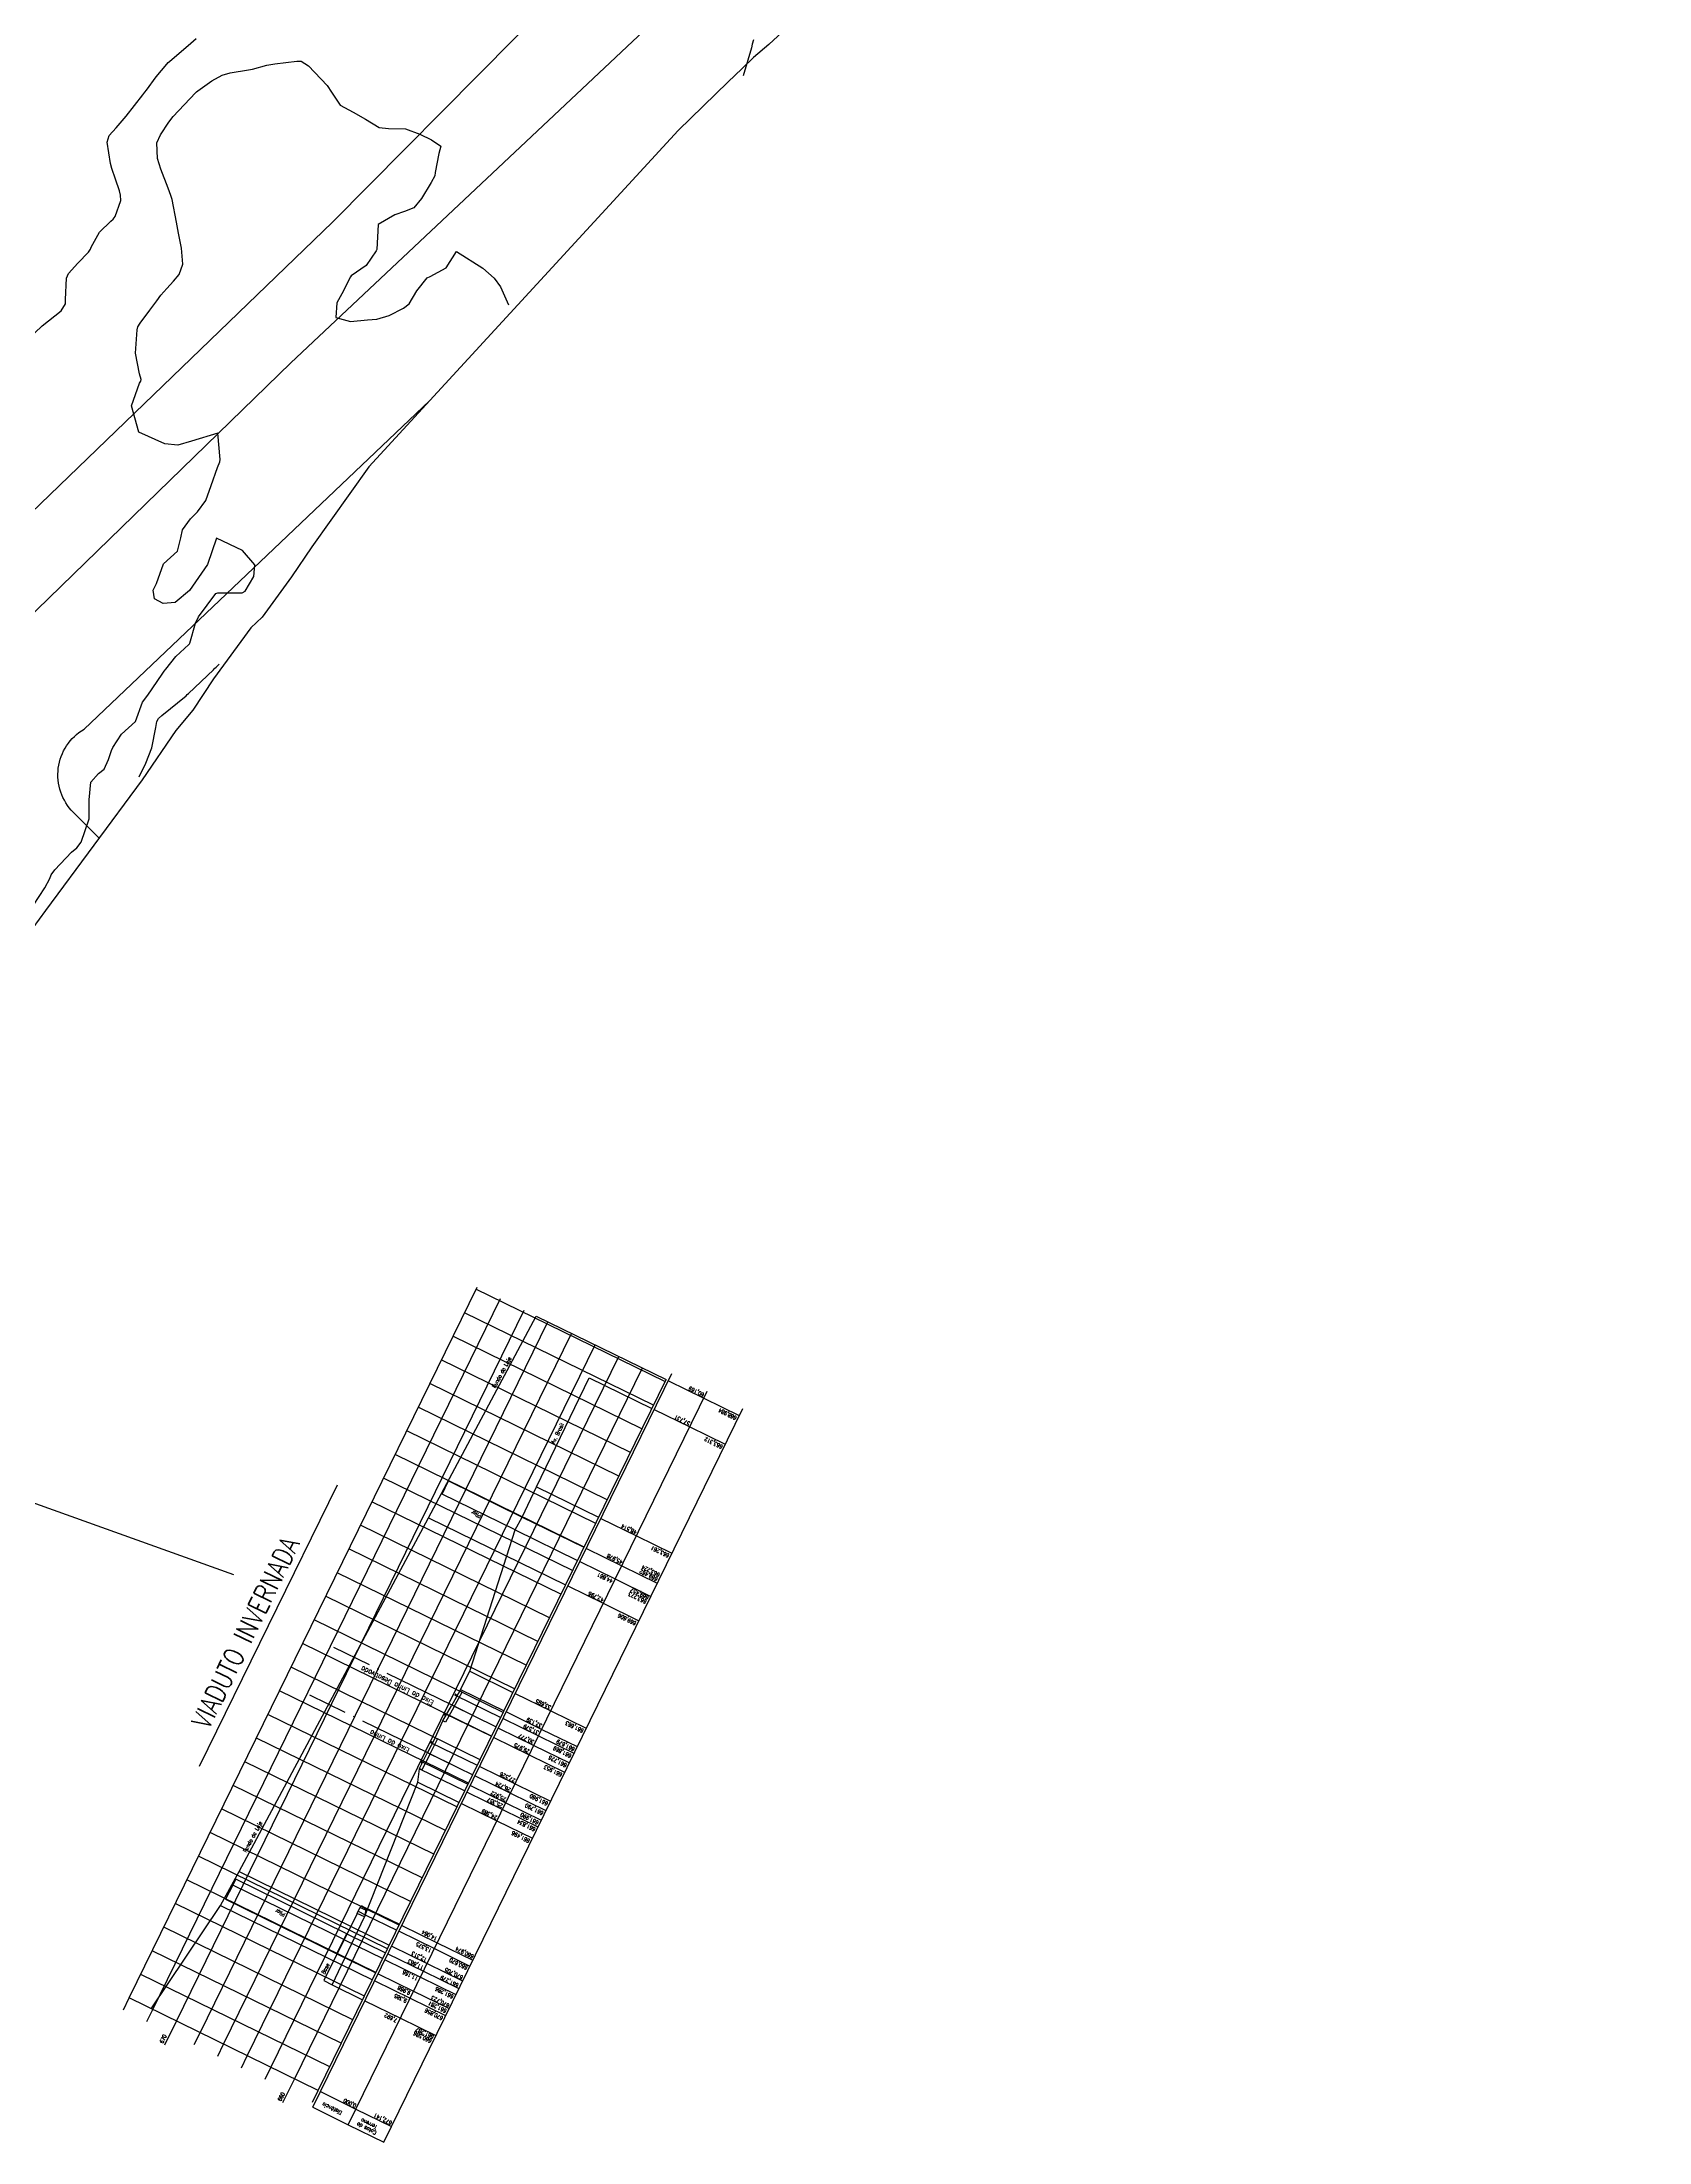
# Model space of a CAD drawing. Header units: metres. Extents: x 292545 to 299085, y 7450245 to 7463078.
# Drawn here: x 296031.2 to 296153.4, y 7458941.3 to 7459100.9 of the extents above; entities that cross this region are included whole.
import ezdxf

# ---------------------------------------------------------------- set-up
doc = ezdxf.new("R2010")
doc.units = ezdxf.units.M
doc.linetypes.add('CONTINUO', pattern=[0])
doc.linetypes.add('TRACO-PONTO', pattern=[9.4, 8, -0.7, 0, -0.7])
for name, color, linetype in [('Area', 45, 'Continuous'), ('Curvas de Nivel 1m', 11, 'Continuous'), ('Curvas de Nivel 5m', 15, 'Continuous'), ('Edificações', 30, 'Continuous'), ('PERFIL_VIADUTO', 45, 'CONTINUO'), ('TEXTO', 45, 'Continuous'), ('TG', 45, 'Continuous'), ('Vias Primárias', 230, 'Continuous')]:
    doc.layers.add(name, color=color, linetype=linetype)
doc.styles.add('ROMANS', font='romans', dxfattribs={"height": 0.2})

msp = doc.modelspace()

# ---------------------------------------------------------------- linework, layer by layer
at = {"layer": 'Area'}
msp.add_polyline3d([(296093.27, 7459107.08, 677.54), (296086.45, 7459100.76, 678.17), (296085.28, 7459099.76, 678.09), (296084.38, 7459098.9, 678.42), (296083.36, 7459097.91, 678.29), (296079.55, 7459094.21, 678.61), (296056.03, 7459068.66, 679.54), (296051.7, 7459062.57, 679.32), (296050.16, 7459060.28, 684.74), (296047.93, 7459057.23, 678.99), (296047.05, 7459056.42, 679.15), (296044.23, 7459052.53, 679.04), (296042.64, 7459050.16, 678.97), (296041.36, 7459048.6, 684.68), (296038.81, 7459044.87, 678.91), (296031.44, 7459034.93, 678.83), (296029.03, 7459031.63, 680.14)], dxfattribs=at)
at = {"layer": 'Curvas de Nivel 1m', "flags": 128}
for points, elevation in [([(296030.64, 7459078.83), (296031.19, 7459079.38), (296032.65, 7459080.51), (296032.97, 7459081.04), (296032.98, 7459081.36), (296033.05, 7459083), (296033.2, 7459083.35), (296033.91, 7459084.13), (296034.71, 7459084.96), (296034.86, 7459085.19), (296034.93, 7459085.34), (296035.56, 7459086.5), (296036.41, 7459087.32), (296036.59, 7459087.47), (296036.74, 7459087.69), (296037.17, 7459088.9), (296037.15, 7459089.31), (296037.07, 7459089.62), (296036.77, 7459090.51), (296036.5, 7459091.32), (296036.39, 7459091.72), (296036.13, 7459093.33), (296036.3, 7459093.84), (296036.82, 7459094.43), (296037.58, 7459095.31), (296038.85, 7459096.92), (296039.01, 7459097.13), (296039.13, 7459097.29), (296039.86, 7459098.29), (296040.68, 7459099.27), (296040.78, 7459099.38), (296040.88, 7459099.47), (296042.51, 7459100.86), (296042.9, 7459101.2)], 678), ([(296085.28, 7459101.12), (296085.18, 7459100.78), (296085.12, 7459100.5), (296084.5, 7459098.38)], 678), ([(296030.11, 7459034.67), (296031.41, 7459036.65), (296031.77, 7459037.37), (296031.89, 7459037.63), (296032.15, 7459038.01), (296033.43, 7459039.36), (296033.84, 7459039.68), (296034.17, 7459040.13), (296034.76, 7459041.89), (296034.76, 7459043.33), (296034.9, 7459044.67), (296035.47, 7459045.33), (296035.9, 7459045.67), (296036.25, 7459046.4), (296036.48, 7459047.1), (296036.56, 7459047.32), (296037.24, 7459048.34), (296038.28, 7459049.3), (296038.83, 7459050.77), (296039.24, 7459051.29), (296040.33, 7459052.9), (296040.48, 7459053.12), (296040.61, 7459053.27), (296041.37, 7459054.23), (296042.35, 7459055.14), (296042.4, 7459055.2), (296042.43, 7459055.25), (296042.85, 7459056.77), (296043.07, 7459057.24), (296044.4, 7459059.01), (296044.55, 7459059.06), (296046.4, 7459059.06), (296046.62, 7459059.2), (296047.28, 7459060.32), (296047.37, 7459061.19), (296046.44, 7459062.29), (296044.45, 7459063.22), (296043.76, 7459061.23), (296042.4, 7459059.25), (296041.31, 7459058.35), (296040.39, 7459058.26), (296039.73, 7459058.62), (296039.63, 7459059.28), (296039.9, 7459059.79), (296040.43, 7459061.27), (296041.48, 7459062.23), (296041.74, 7459063.26), (296041.86, 7459063.85), (296042.47, 7459064.7), (296043.01, 7459065.24), (296043.63, 7459066.09), (296044.04, 7459067.23), (296044.52, 7459068.61), (296044.71, 7459069.03), (296044.73, 7459069.22), (296044.54, 7459071.22), (296042.54, 7459070.61), (296041.5, 7459070.3), (296040.53, 7459070.4), (296038.54, 7459071.29), (296037.98, 7459073.3), (296038.59, 7459075.01), (296038.71, 7459075.17), (296038.73, 7459075.29), (296038.6, 7459075.71), (296038.3, 7459077.29), (296038.41, 7459079.06), (296038.48, 7459079.29), (296038.65, 7459079.57), (296039.39, 7459080.55), (296039.91, 7459081.28), (296040.23, 7459081.71), (296040.68, 7459082.21), (296041.19, 7459082.76), (296041.62, 7459083.26), (296041.9, 7459084.06), (296041.8, 7459085.26), (296041.57, 7459086.41), (296041.41, 7459087.26), (296041.07, 7459088.96), (296040.98, 7459089.27), (296040.77, 7459089.84), (296040.23, 7459091.28), (296039.97, 7459092.1), (296039.91, 7459093.28), (296040.19, 7459093.9), (296040.83, 7459094.84), (296041.15, 7459095.27), (296042.85, 7459097.09), (296042.93, 7459097.16), (296043.03, 7459097.24), (296044.1, 7459098), (296044.87, 7459098.42), (296045.48, 7459098.61), (296046.88, 7459098.84), (296047.18, 7459098.89), (296048.29, 7459099.18), (296048.88, 7459099.29), (296050.55, 7459099.49), (296050.89, 7459099.48), (296051.44, 7459099.14), (296052.86, 7459097.63), (296053.2, 7459097.12), (296053.86, 7459096.13), (296054.84, 7459095.6), (296055.77, 7459095.09), (296056.82, 7459094.45), (296057.52, 7459094.38), (296058.82, 7459094.35), (296059.91, 7459093.95), (296060.81, 7459093.51), (296061.5, 7459093.02), (296061.36, 7459092.46), (296061.08, 7459091.03), (296061.04, 7459090.77), (296060.78, 7459090.27), (296060.03, 7459089.04), (296059.45, 7459088.35), (296058.75, 7459088.05), (296058.01, 7459087.8), (296056.73, 7459087.08), (296056.63, 7459085.16), (296056.6, 7459085.08), (296055.83, 7459083.96), (296054.69, 7459083.16), (296054.64, 7459083.1), (296053.98, 7459081.8), (296053.61, 7459081.12), (296053.53, 7459080), (296054.65, 7459079.7), (296055.92, 7459079.82), (296056.65, 7459079.88), (296057.58, 7459080.15), (296058.66, 7459080.72), (296059.1, 7459081.05), (296059.69, 7459082.03), (296060.47, 7459083.03), (296060.69, 7459083.13), (296061.92, 7459083.79), (296062.71, 7459085.01), (296064.69, 7459083.74), (296065.57, 7459082.98), (296066.04, 7459082.34), (296066.66, 7459080.96), (296066.66, 7459080.96)], 679)]:
    msp.add_lwpolyline(points, dxfattribs=dict(at, elevation=elevation))
at = {"layer": 'Curvas de Nivel 5m', "elevation": 680, "flags": 128}
msp.add_lwpolyline([(296038.58, 7459045.09), (296039.08, 7459046.12), (296039.53, 7459047.28), (296039.84, 7459048.84), (296039.91, 7459049.28), (296040.03, 7459049.53), (296040.29, 7459049.76), (296042.14, 7459051.25), (296042.23, 7459051.34), (296042.31, 7459051.42), (296044.21, 7459053.23), (296044.27, 7459053.29), (296044.33, 7459053.34), (296044.43, 7459053.42), (296044.53, 7459053.52), (296044.66, 7459053.66)], dxfattribs=at)
at = {"layer": 'Edificações'}
msp.add_lwpolyline([(296023.17, 7459058.23), (296053.26, 7459087.26), (296080.99, 7459115.26)], dxfattribs=at)
at = {"layer": 'PERFIL_VIADUTO', "linetype": 'CONTINUO'}
msp.add_line((296061.07, 7458972.03), (296061.67, 7458973.33), dxfattribs=at)
at = {"layer": 'PERFIL_VIADUTO', "linetype": 'CONTINUO', "flags": 128}
for points in [[(296039.48, 7458951.44), (296044.76, 7458959.3), (296046.18, 7458961.87), (296060.57, 7458988.76), (296068.76, 7459004.1)], [(296051.78, 7458943.95), (296079.07, 7458999.72)], [(296062.95, 7458975.61), (296063, 7458975.71), (296063.7, 7458977.1), (296067.16, 7458987.84), (296067.7, 7458988.82), (296068.78, 7458991.11), (296072.78, 7458999.41)], [(296078.81, 7458999.18), (296081.5, 7458997.86)], [(296054.47, 7458942.63), (296081.76, 7458998.4)], [(296057.17, 7458941.31), (296084.46, 7458997.08)], [(296077.73, 7458996.99), (296080.43, 7458995.67)], [(296081.5, 7458997.86), (296084.2, 7458996.54)], [(296080.43, 7458995.67), (296083.12, 7458994.35)], [(296043.17, 7458969.87), (296053.64, 7458991.26)], [(296067.16, 7458987.84), (296061.61, 7458990.55), (296062.09, 7458991.56), (296067.7, 7458988.82)], [(296073.68, 7458988.71), (296076.38, 7458987.39)], [(296076.38, 7458987.39), (296079.07, 7458986.07)], [(296072.57, 7458986.43), (296075.26, 7458985.12)], [(296072.08, 7458985.43), (296074.77, 7458984.11)], [(296074.77, 7458984.11), (296077.47, 7458982.79)], [(296075.26, 7458985.12), (296077.96, 7458983.8)], [(296071.17, 7458983.58), (296073.86, 7458982.26)], [(296073.86, 7458982.26), (296076.56, 7458980.94)], [(296067.17, 7458975.4), (296069.86, 7458974.08)], [(296066.24, 7458973.5), (296068.93, 7458972.18)], [(296066.49, 7458974), (296069.18, 7458972.68)], [(296069.86, 7458974.08), (296072.56, 7458972.76)], [(296065.53, 7458972.06), (296068.23, 7458970.74)], [(296065.89, 7458972.78), (296068.58, 7458971.46)], [(296068.58, 7458971.46), (296071.28, 7458970.14)], [(296068.93, 7458972.18), (296071.63, 7458970.86)], [(296069.18, 7458972.68), (296071.87, 7458971.37)], [(296064.46, 7458969.86), (296067.15, 7458968.54)], [(296068.23, 7458970.74), (296070.92, 7458969.42)], [(296055.71, 7458958.42), (296059.76, 7458968.67), (296059.88, 7458969.69), (296059.88, 7458969.7)], [(296063.75, 7458968.42), (296066.45, 7458967.1)], [(296064.11, 7458969.14), (296066.8, 7458967.82)], [(296067.15, 7458968.54), (296069.85, 7458967.22)], [(296063.08, 7458967.04), (296065.77, 7458965.72)], [(296063.5, 7458967.91), (296066.2, 7458966.59)], [(296066.2, 7458966.59), (296068.89, 7458965.27)], [(296066.45, 7458967.1), (296069.14, 7458965.78)], [(296066.8, 7458967.82), (296069.49, 7458966.5)], [(296065.77, 7458965.72), (296068.47, 7458964.4)], [(296054.14, 7458956.7), (296054.36, 7458957.14), (296045.91, 7458961.28), (296045.68, 7458960.84)], [(296055.15, 7458958.69), (296055.23, 7458958.85), (296055.75, 7458958.59), (296055.71, 7458958.42)], [(296055.23, 7458958.85), (296055.37, 7458959.15), (296055.77, 7458958.96), (296055.75, 7458958.59)], [(296055.37, 7458959.15), (296055.44, 7458959.28), (296055.69, 7458959.16), (296055.77, 7458958.96)], [(296058.33, 7458957.33), (296061.02, 7458956.01)], [(296058.54, 7458957.77), (296061.24, 7458956.45)], [(296057.49, 7458955.61), (296060.18, 7458954.29)], [(296057.77, 7458956.2), (296060.47, 7458954.88)], [(296061.02, 7458956.01), (296063.71, 7458954.69)], [(296061.24, 7458956.45), (296063.93, 7458955.13)], [(296056.74, 7458954.09), (296059.43, 7458952.77)], [(296057.27, 7458955.17), (296059.96, 7458953.85)], [(296059.96, 7458953.85), (296062.66, 7458952.53)], [(296060.18, 7458954.29), (296062.87, 7458952.97)], [(296060.47, 7458954.88), (296063.16, 7458953.56)], [(296056.48, 7458953.57), (296059.18, 7458952.25)], [(296059.18, 7458952.25), (296061.87, 7458950.93)], [(296059.43, 7458952.77), (296062.13, 7458951.45)], [(296055.74, 7458952.04), (296058.43, 7458950.73)], [(296058.43, 7458950.73), (296061.13, 7458949.41)], [(296052.36, 7458945.14), (296055.05, 7458943.82)], [(296051.78, 7458943.95), (296054.47, 7458942.63)], [(296054.47, 7458942.63), (296057.17, 7458941.31)], [(296055.05, 7458943.82), (296057.75, 7458942.5)]]:
    msp.add_lwpolyline(points, dxfattribs=at)
for points in [[(296053.61, 7458955.62), (296054.14, 7458956.7), (296045.68, 7458960.84), (296045.13, 7458959.77)], [(296053.24, 7458953.27), (296055.71, 7458958.42), (296055.15, 7458958.69), (296052.61, 7458953.58)]]:
    msp.add_lwpolyline(points, close=True, dxfattribs=at)
at = {"layer": 'TEXTO', "linetype": 'CONTINUO', "flags": 128}
msp.add_lwpolyline([(295835.75, 7459059.72), (296045.75, 7458984.45)], dxfattribs=at)
at = {"layer": 'TG', "linetype": 'CONTINUO', "flags": 128}
for points in [[(296037.81, 7458952.26), (296064.26, 7459006.3)], [(296039.6, 7458951.38), (296066.05, 7459005.42)], [(296078.55, 7458999.12), (296064.18, 7459006.15)], [(296041.4, 7458950.5), (296067.85, 7459004.54)], [(296043.2, 7458949.62), (296069.64, 7459003.66)], [(296077.67, 7458997.32), (296063.3, 7459004.35)], [(296068.76, 7459004.1), (296078.63, 7458999.27)], [(296044.99, 7458948.74), (296071.44, 7459002.78)], [(296046.79, 7458947.86), (296073.24, 7459001.91)], [(296076.79, 7458995.52), (296062.42, 7459002.56)], [(296048.59, 7458946.98), (296075.03, 7459001.03)], [(296050.38, 7458946.1), (296076.83, 7459000.15)], [(296075.92, 7458993.73), (296061.54, 7459000.76)], [(296052.18, 7458945.22), (296078.63, 7458999.27)], [(296075.04, 7458991.93), (296060.66, 7458998.96)], [(296072.78, 7458999.41), (296077.56, 7458997.08)], [(296074.16, 7458990.13), (296059.79, 7458997.17)], [(296073.28, 7458988.34), (296058.91, 7458995.37)], [(296072.4, 7458986.54), (296058.03, 7458993.57)], [(296071.52, 7458984.75), (296057.15, 7458991.78)], [(296068.78, 7458991.11), (296073.5, 7458988.8)], [(296070.64, 7458982.95), (296056.27, 7458989.98)], [(296069.76, 7458981.15), (296055.39, 7458988.19)], [(296060.57, 7458988.76), (296070.99, 7458983.66)], [(296067.16, 7458987.84), (296071.9, 7458985.52)], [(296067.7, 7458988.82), (296072.39, 7458986.52)], [(296068.88, 7458979.36), (296054.51, 7458986.39)], [(296068, 7458977.56), (296053.63, 7458984.59)], [(296067.12, 7458975.76), (296052.75, 7458982.8)], [(296066.24, 7458973.97), (296051.87, 7458981)], [(296065.37, 7458972.17), (296050.99, 7458979.2)], [(296064.49, 7458970.37), (296050.12, 7458977.41)], [(296063.7, 7458977.1), (296066.99, 7458975.49)], [(296063.61, 7458968.58), (296049.24, 7458975.61)], [(296062.95, 7458975.61), (296062.31, 7458974.47)], [(296062.49, 7458974.37), (296063.13, 7458975.51)], [(296062.59, 7458975.3), (296062.59, 7458975.3), (296062.59, 7458975.3), (296062.58, 7458975.3), (296062.58, 7458975.29), (296062.58, 7458975.29), (296062.58, 7458975.29), (296062.58, 7458975.29), (296062.59, 7458975.29), (296062.59, 7458975.29), (296062.59, 7458975.29), (296062.59, 7458975.28), (296062.59, 7458975.28), (296062.59, 7458975.28), (296062.59, 7458975.28), (296062.59, 7458975.28)], [(296062.62, 7458975.36), (296062.59, 7458975.3)], [(296062.59, 7458975.29), (296066.06, 7458973.59)], [(296062.59, 7458975.28), (296062.61, 7458975.27)], [(296062.61, 7458975.27), (296062.61, 7458975.27), (296062.62, 7458975.27), (296062.62, 7458975.27), (296062.62, 7458975.27), (296062.62, 7458975.27), (296062.62, 7458975.27), (296062.62, 7458975.27), (296062.62, 7458975.27), (296062.62, 7458975.27), (296062.62, 7458975.27), (296062.62, 7458975.27), (296062.62, 7458975.27), (296062.62, 7458975.27), (296062.62, 7458975.27), (296062.62, 7458975.27)], [(296062.64, 7458975.36), (296062.64, 7458975.36), (296062.63, 7458975.36), (296062.63, 7458975.36), (296062.63, 7458975.36), (296062.63, 7458975.36), (296062.63, 7458975.36), (296062.63, 7458975.36), (296062.63, 7458975.36), (296062.62, 7458975.36), (296062.62, 7458975.36), (296062.62, 7458975.36), (296062.62, 7458975.36), (296062.62, 7458975.36), (296062.62, 7458975.36), (296062.62, 7458975.36)], [(296062.63, 7458975.29), (296062.62, 7458975.27)], [(296062.64, 7458975.29), (296062.64, 7458975.29), (296062.64, 7458975.29), (296062.64, 7458975.29), (296062.64, 7458975.29), (296062.64, 7458975.29), (296062.64, 7458975.29), (296062.64, 7458975.29), (296062.64, 7458975.29), (296062.64, 7458975.29), (296062.63, 7458975.29), (296062.63, 7458975.29), (296062.63, 7458975.29), (296062.63, 7458975.29), (296062.63, 7458975.29), (296062.63, 7458975.29)], [(296062.64, 7458975.36), (296062.66, 7458975.35)], [(296062.64, 7458975.29), (296062.7, 7458975.26)], [(296062.66, 7458975.34), (296062.65, 7458975.32)], [(296062.65, 7458975.32), (296062.65, 7458975.32), (296062.65, 7458975.32), (296062.65, 7458975.32), (296062.65, 7458975.32), (296062.65, 7458975.32), (296062.65, 7458975.32), (296062.65, 7458975.32), (296062.65, 7458975.32), (296062.65, 7458975.32), (296062.65, 7458975.32), (296062.65, 7458975.32), (296062.65, 7458975.32), (296062.65, 7458975.32), (296062.65, 7458975.32), (296062.65, 7458975.31)], [(296062.65, 7458975.31), (296062.71, 7458975.28)], [(296062.66, 7458975.34), (296062.66, 7458975.34), (296062.66, 7458975.34), (296062.66, 7458975.34), (296062.66, 7458975.34), (296062.66, 7458975.34), (296062.66, 7458975.34), (296062.66, 7458975.34), (296062.66, 7458975.35), (296062.66, 7458975.35), (296062.66, 7458975.35), (296062.66, 7458975.35), (296062.66, 7458975.35), (296062.66, 7458975.35), (296062.66, 7458975.35), (296062.66, 7458975.35)], [(296062.71, 7458975.23), (296062.68, 7458975.19)], [(296062.68, 7458975.19), (296062.68, 7458975.19), (296062.68, 7458975.19), (296062.68, 7458975.19), (296062.68, 7458975.19), (296062.68, 7458975.19), (296062.68, 7458975.19), (296062.68, 7458975.19), (296062.68, 7458975.19), (296062.68, 7458975.19), (296062.68, 7458975.18), (296062.68, 7458975.18), (296062.68, 7458975.18), (296062.68, 7458975.18), (296062.69, 7458975.18), (296062.69, 7458975.18)], [(296062.69, 7458975.18), (296062.7, 7458975.18)], [(296062.78, 7458975.33), (296062.7, 7458975.18)], [(296062.71, 7458975.23), (296062.71, 7458975.23), (296062.71, 7458975.23), (296062.71, 7458975.24), (296062.71, 7458975.24), (296062.71, 7458975.24), (296062.71, 7458975.24), (296062.71, 7458975.24), (296062.71, 7458975.25), (296062.71, 7458975.25), (296062.71, 7458975.25), (296062.7, 7458975.25), (296062.7, 7458975.25), (296062.7, 7458975.25), (296062.7, 7458975.26), (296062.7, 7458975.26)], [(296062.71, 7458975.28), (296062.71, 7458975.28), (296062.71, 7458975.28), (296062.72, 7458975.28), (296062.72, 7458975.28), (296062.72, 7458975.28), (296062.72, 7458975.28), (296062.73, 7458975.28), (296062.73, 7458975.28), (296062.73, 7458975.28), (296062.73, 7458975.28), (296062.73, 7458975.28), (296062.73, 7458975.28), (296062.74, 7458975.29), (296062.74, 7458975.29), (296062.74, 7458975.29)], [(296062.76, 7458975.33), (296062.74, 7458975.29)], [(296062.77, 7458975.33), (296062.77, 7458975.33), (296062.77, 7458975.33), (296062.77, 7458975.33), (296062.77, 7458975.33), (296062.77, 7458975.33), (296062.77, 7458975.33), (296062.77, 7458975.33), (296062.77, 7458975.33), (296062.76, 7458975.33), (296062.76, 7458975.33), (296062.76, 7458975.33), (296062.76, 7458975.33), (296062.76, 7458975.33), (296062.76, 7458975.33), (296062.76, 7458975.33)], [(296062.77, 7458975.33), (296062.78, 7458975.33)], [(296063.13, 7458975.51), (296062.95, 7458975.61)], [(296063, 7458975.71), (296066.31, 7458974.09)], [(296062.73, 7458966.78), (296048.36, 7458973.81)], [(296061.67, 7458973.33), (296062.31, 7458974.47)], [(296061.85, 7458973.23), (296061.67, 7458973.33)], [(296061.76, 7458973.82), (296061.8, 7458973.88)], [(296061.76, 7458973.82), (296061.76, 7458973.82), (296061.76, 7458973.82), (296061.76, 7458973.82), (296061.76, 7458973.82), (296061.76, 7458973.82), (296061.76, 7458973.81), (296061.76, 7458973.81), (296061.76, 7458973.81), (296061.76, 7458973.81), (296061.76, 7458973.81), (296061.76, 7458973.81), (296061.77, 7458973.81), (296061.77, 7458973.81), (296061.77, 7458973.8), (296061.77, 7458973.8)], [(296061.77, 7458973.8), (296061.79, 7458973.79)], [(296061.79, 7458973.79), (296061.79, 7458973.79), (296061.79, 7458973.79), (296061.79, 7458973.79), (296061.79, 7458973.79), (296061.8, 7458973.79), (296061.8, 7458973.79), (296061.8, 7458973.79), (296061.8, 7458973.79), (296061.8, 7458973.79), (296061.8, 7458973.79), (296061.8, 7458973.79), (296061.8, 7458973.79), (296061.8, 7458973.79), (296061.8, 7458973.79), (296061.8, 7458973.79)], [(296061.8, 7458973.89), (296065.35, 7458972.15)], [(296061.82, 7458973.88), (296061.81, 7458973.88), (296061.81, 7458973.89), (296061.81, 7458973.89), (296061.81, 7458973.89), (296061.81, 7458973.89), (296061.81, 7458973.89), (296061.81, 7458973.89), (296061.8, 7458973.89), (296061.8, 7458973.88), (296061.8, 7458973.88), (296061.8, 7458973.88), (296061.8, 7458973.88), (296061.8, 7458973.88), (296061.8, 7458973.88), (296061.8, 7458973.88)], [(296061.8, 7458973.79), (296061.81, 7458973.81)], [(296061.82, 7458973.81), (296061.82, 7458973.81), (296061.82, 7458973.81), (296061.82, 7458973.81), (296061.82, 7458973.81), (296061.82, 7458973.81), (296061.81, 7458973.81), (296061.81, 7458973.81), (296061.81, 7458973.81), (296061.81, 7458973.81), (296061.81, 7458973.81), (296061.81, 7458973.81), (296061.81, 7458973.81), (296061.81, 7458973.81), (296061.81, 7458973.81), (296061.81, 7458973.81)], [(296061.82, 7458973.88), (296061.84, 7458973.87)], [(296061.82, 7458973.81), (296061.88, 7458973.78)], [(296061.83, 7458973.85), (296061.84, 7458973.86)], [(296061.83, 7458973.85), (296061.83, 7458973.84), (296061.83, 7458973.84), (296061.83, 7458973.84), (296061.83, 7458973.84), (296061.83, 7458973.84), (296061.83, 7458973.84), (296061.83, 7458973.84), (296061.83, 7458973.84), (296061.83, 7458973.84), (296061.83, 7458973.84), (296061.83, 7458973.84), (296061.83, 7458973.84), (296061.83, 7458973.84), (296061.83, 7458973.84), (296061.83, 7458973.84)], [(296061.83, 7458973.84), (296061.89, 7458973.81)], [(296061.84, 7458973.86), (296061.84, 7458973.86), (296061.84, 7458973.86), (296061.84, 7458973.87), (296061.84, 7458973.87), (296061.84, 7458973.87), (296061.84, 7458973.87), (296061.84, 7458973.87), (296061.84, 7458973.87), (296061.84, 7458973.87), (296061.84, 7458973.87), (296061.84, 7458973.87), (296061.84, 7458973.87), (296061.84, 7458973.87), (296061.84, 7458973.87), (296061.84, 7458973.87)], [(296062.49, 7458974.37), (296061.85, 7458973.23)], [(296061.86, 7458973.71), (296061.88, 7458973.75)], [(296061.86, 7458973.71), (296061.86, 7458973.71), (296061.86, 7458973.71), (296061.86, 7458973.71), (296061.86, 7458973.71), (296061.86, 7458973.71), (296061.86, 7458973.71), (296061.86, 7458973.71), (296061.86, 7458973.71), (296061.86, 7458973.71), (296061.86, 7458973.71), (296061.86, 7458973.71), (296061.86, 7458973.71), (296061.86, 7458973.71), (296061.86, 7458973.71), (296061.86, 7458973.71)], [(296061.86, 7458973.71), (296061.88, 7458973.7)], [(296061.88, 7458973.7), (296061.96, 7458973.85)], [(296061.88, 7458973.75), (296061.88, 7458973.75), (296061.89, 7458973.76), (296061.89, 7458973.76), (296061.89, 7458973.76), (296061.89, 7458973.76), (296061.89, 7458973.76), (296061.89, 7458973.77), (296061.89, 7458973.77), (296061.88, 7458973.77), (296061.88, 7458973.77), (296061.88, 7458973.77), (296061.88, 7458973.78), (296061.88, 7458973.78), (296061.88, 7458973.78), (296061.88, 7458973.78)], [(296061.89, 7458973.81), (296061.89, 7458973.8), (296061.89, 7458973.8), (296061.9, 7458973.8), (296061.9, 7458973.8), (296061.9, 7458973.8), (296061.9, 7458973.8), (296061.9, 7458973.8), (296061.91, 7458973.8), (296061.91, 7458973.8), (296061.91, 7458973.81), (296061.91, 7458973.81), (296061.91, 7458973.81), (296061.91, 7458973.81), (296061.92, 7458973.81), (296061.92, 7458973.81)], [(296061.92, 7458973.81), (296061.94, 7458973.85)], [(296061.95, 7458973.86), (296061.95, 7458973.86), (296061.95, 7458973.86), (296061.95, 7458973.86), (296061.95, 7458973.86), (296061.95, 7458973.86), (296061.94, 7458973.86), (296061.94, 7458973.86), (296061.94, 7458973.86), (296061.94, 7458973.86), (296061.94, 7458973.86), (296061.94, 7458973.85), (296061.94, 7458973.85), (296061.94, 7458973.85), (296061.94, 7458973.85), (296061.94, 7458973.85)], [(296061.95, 7458973.86), (296061.96, 7458973.85)], [(296062.36, 7458974.51), (296065.71, 7458972.87)], [(296061.85, 7458964.98), (296047.48, 7458972.02)], [(296061.07, 7458972.03), (296060.48, 7458970.86)], [(296060.66, 7458970.77), (296061.26, 7458971.93)], [(296060.75, 7458971.76), (296060.72, 7458971.7)], [(296060.72, 7458971.7), (296060.72, 7458971.7), (296060.72, 7458971.7), (296060.72, 7458971.7), (296060.72, 7458971.69), (296060.72, 7458971.69), (296060.72, 7458971.69), (296060.72, 7458971.69), (296060.72, 7458971.69), (296060.72, 7458971.69), (296060.72, 7458971.69), (296060.72, 7458971.68), (296060.72, 7458971.68), (296060.73, 7458971.68), (296060.73, 7458971.68), (296060.73, 7458971.68)], [(296060.72, 7458971.69), (296064.28, 7458969.95)], [(296060.73, 7458971.68), (296060.75, 7458971.67)], [(296060.77, 7458971.76), (296060.77, 7458971.76), (296060.77, 7458971.76), (296060.77, 7458971.76), (296060.77, 7458971.76), (296060.76, 7458971.76), (296060.76, 7458971.76), (296060.76, 7458971.76), (296060.76, 7458971.76), (296060.76, 7458971.76), (296060.76, 7458971.76), (296060.76, 7458971.76), (296060.75, 7458971.76), (296060.75, 7458971.76), (296060.75, 7458971.76), (296060.75, 7458971.76)], [(296060.75, 7458971.67), (296060.75, 7458971.67), (296060.75, 7458971.67), (296060.75, 7458971.67), (296060.75, 7458971.67), (296060.75, 7458971.67), (296060.76, 7458971.67), (296060.76, 7458971.67), (296060.76, 7458971.67), (296060.76, 7458971.67), (296060.76, 7458971.67), (296060.76, 7458971.67), (296060.76, 7458971.67), (296060.76, 7458971.67), (296060.76, 7458971.67), (296060.76, 7458971.67)], [(296060.77, 7458971.69), (296060.76, 7458971.67)], [(296060.77, 7458971.76), (296060.79, 7458971.75)], [(296060.78, 7458971.69), (296060.78, 7458971.69), (296060.78, 7458971.69), (296060.77, 7458971.69), (296060.77, 7458971.69), (296060.77, 7458971.69), (296060.77, 7458971.69), (296060.77, 7458971.69), (296060.77, 7458971.69), (296060.77, 7458971.69), (296060.77, 7458971.69), (296060.77, 7458971.69), (296060.77, 7458971.69), (296060.77, 7458971.69), (296060.77, 7458971.69), (296060.77, 7458971.69)], [(296060.78, 7458971.69), (296060.83, 7458971.66)], [(296060.8, 7458971.74), (296060.8, 7458971.74), (296060.8, 7458971.74), (296060.8, 7458971.74), (296060.8, 7458971.74), (296060.8, 7458971.75), (296060.8, 7458971.75), (296060.8, 7458971.75), (296060.8, 7458971.75), (296060.8, 7458971.75), (296060.8, 7458971.75), (296060.8, 7458971.75), (296060.8, 7458971.75), (296060.8, 7458971.75), (296060.79, 7458971.75), (296060.79, 7458971.75)], [(296060.8, 7458971.74), (296060.79, 7458971.72)], [(296060.79, 7458971.72), (296060.79, 7458971.72), (296060.79, 7458971.72), (296060.79, 7458971.72), (296060.79, 7458971.72), (296060.79, 7458971.72), (296060.79, 7458971.72), (296060.79, 7458971.72), (296060.79, 7458971.72), (296060.79, 7458971.72), (296060.79, 7458971.72), (296060.79, 7458971.72), (296060.79, 7458971.72), (296060.79, 7458971.72), (296060.79, 7458971.72), (296060.79, 7458971.72)], [(296060.79, 7458971.72), (296060.85, 7458971.69)], [(296060.84, 7458971.63), (296060.82, 7458971.59)], [(296060.82, 7458971.59), (296060.82, 7458971.59), (296060.82, 7458971.59), (296060.82, 7458971.59), (296060.82, 7458971.59), (296060.82, 7458971.59), (296060.82, 7458971.59), (296060.82, 7458971.59), (296060.82, 7458971.59), (296060.82, 7458971.59), (296060.82, 7458971.59), (296060.82, 7458971.59), (296060.82, 7458971.59), (296060.83, 7458971.59), (296060.83, 7458971.59), (296060.83, 7458971.59)], [(296060.83, 7458971.59), (296060.84, 7458971.58)], [(296060.92, 7458971.73), (296060.84, 7458971.58)], [(296060.84, 7458971.63), (296060.85, 7458971.64), (296060.85, 7458971.64), (296060.85, 7458971.64), (296060.85, 7458971.64), (296060.85, 7458971.64), (296060.85, 7458971.65), (296060.85, 7458971.65), (296060.85, 7458971.65), (296060.84, 7458971.65), (296060.84, 7458971.65), (296060.84, 7458971.66), (296060.84, 7458971.66), (296060.84, 7458971.66), (296060.84, 7458971.66), (296060.84, 7458971.66)], [(296060.85, 7458971.69), (296060.85, 7458971.69), (296060.85, 7458971.68), (296060.85, 7458971.68), (296060.86, 7458971.68), (296060.86, 7458971.68), (296060.86, 7458971.68), (296060.86, 7458971.68), (296060.86, 7458971.69), (296060.87, 7458971.69), (296060.87, 7458971.69), (296060.87, 7458971.69), (296060.87, 7458971.69), (296060.87, 7458971.69), (296060.87, 7458971.69), (296060.88, 7458971.69)], [(296060.9, 7458971.74), (296060.88, 7458971.7)], [(296060.9, 7458971.74), (296060.9, 7458971.74), (296060.9, 7458971.74), (296060.9, 7458971.74), (296060.9, 7458971.74), (296060.9, 7458971.74), (296060.9, 7458971.74), (296060.9, 7458971.74), (296060.9, 7458971.74), (296060.9, 7458971.74), (296060.9, 7458971.74), (296060.9, 7458971.74), (296060.9, 7458971.74), (296060.9, 7458971.74), (296060.9, 7458971.74), (296060.9, 7458971.74)], [(296060.9, 7458971.74), (296060.92, 7458971.73)], [(296061.26, 7458971.93), (296061.07, 7458972.03)], [(296060.97, 7458963.19), (296046.6, 7458970.22)], [(296059.88, 7458969.7), (296060.48, 7458970.86)], [(296059.95, 7458970.2), (296059.98, 7458970.25)], [(296059.95, 7458970.2), (296059.95, 7458970.2), (296059.95, 7458970.2), (296059.95, 7458970.19), (296059.95, 7458970.19), (296059.95, 7458970.19), (296059.95, 7458970.19), (296059.95, 7458970.19), (296059.95, 7458970.19), (296059.95, 7458970.18), (296059.95, 7458970.18), (296059.95, 7458970.18), (296059.95, 7458970.18), (296059.96, 7458970.18), (296059.96, 7458970.18), (296059.96, 7458970.18)], [(296059.96, 7458970.18), (296059.98, 7458970.17)], [(296060, 7458970.26), (296060, 7458970.26), (296060, 7458970.26), (296060, 7458970.26), (296060, 7458970.26), (296059.99, 7458970.26), (296059.99, 7458970.26), (296059.99, 7458970.26), (296059.99, 7458970.26), (296059.99, 7458970.26), (296059.99, 7458970.26), (296059.99, 7458970.26), (296059.98, 7458970.26), (296059.98, 7458970.26), (296059.98, 7458970.26), (296059.98, 7458970.25)], [(296059.98, 7458970.17), (296059.98, 7458970.17), (296059.98, 7458970.17), (296059.98, 7458970.17), (296059.98, 7458970.17), (296059.98, 7458970.17), (296059.98, 7458970.17), (296059.99, 7458970.17), (296059.99, 7458970.17), (296059.99, 7458970.17), (296059.99, 7458970.17), (296059.99, 7458970.17), (296059.99, 7458970.17), (296059.99, 7458970.17), (296059.99, 7458970.17), (296059.99, 7458970.17)], [(296059.99, 7458970.26), (296063.57, 7458968.51)], [(296059.99, 7458970.17), (296060, 7458970.19)], [(296060, 7458970.26), (296060.02, 7458970.25)], [(296060.01, 7458970.19), (296060.01, 7458970.19), (296060, 7458970.19), (296060, 7458970.19), (296060, 7458970.19), (296060, 7458970.19), (296060, 7458970.19), (296060, 7458970.19), (296060, 7458970.19), (296060, 7458970.19), (296060, 7458970.19), (296060, 7458970.19), (296060, 7458970.19), (296060, 7458970.19), (296060, 7458970.19), (296060, 7458970.19)], [(296060.01, 7458970.19), (296060.06, 7458970.16)], [(296060.03, 7458970.24), (296060.03, 7458970.24), (296060.03, 7458970.24), (296060.03, 7458970.24), (296060.03, 7458970.24), (296060.03, 7458970.24), (296060.03, 7458970.24), (296060.03, 7458970.24), (296060.03, 7458970.25), (296060.03, 7458970.25), (296060.03, 7458970.25), (296060.03, 7458970.25), (296060.03, 7458970.25), (296060.02, 7458970.25), (296060.02, 7458970.25), (296060.02, 7458970.25)], [(296060.02, 7458970.22), (296060.03, 7458970.24)], [(296060.02, 7458970.22), (296060.02, 7458970.22), (296060.02, 7458970.22), (296060.02, 7458970.22), (296060.02, 7458970.22), (296060.02, 7458970.22), (296060.02, 7458970.22), (296060.02, 7458970.22), (296060.02, 7458970.22), (296060.02, 7458970.22), (296060.02, 7458970.22), (296060.02, 7458970.22), (296060.02, 7458970.22), (296060.02, 7458970.22), (296060.02, 7458970.22), (296060.02, 7458970.21)], [(296060.02, 7458970.21), (296060.08, 7458970.18)], [(296060.05, 7458970.09), (296060.07, 7458970.13)], [(296060.05, 7458970.09), (296060.05, 7458970.09), (296060.05, 7458970.09), (296060.05, 7458970.09), (296060.05, 7458970.09), (296060.05, 7458970.09), (296060.05, 7458970.09), (296060.05, 7458970.09), (296060.05, 7458970.09), (296060.05, 7458970.09), (296060.05, 7458970.09), (296060.05, 7458970.09), (296060.05, 7458970.08), (296060.05, 7458970.08), (296060.06, 7458970.08), (296060.06, 7458970.08)], [(296060.66, 7458970.77), (296060.06, 7458969.61)], [(296060.06, 7458970.08), (296060.07, 7458970.08)], [(296060.07, 7458970.08), (296060.15, 7458970.23)], [(296060.07, 7458970.13), (296060.07, 7458970.13), (296060.08, 7458970.13), (296060.08, 7458970.14), (296060.08, 7458970.14), (296060.08, 7458970.14), (296060.08, 7458970.14), (296060.08, 7458970.15), (296060.08, 7458970.15), (296060.07, 7458970.15), (296060.07, 7458970.15), (296060.07, 7458970.15), (296060.07, 7458970.15), (296060.07, 7458970.16), (296060.07, 7458970.16), (296060.07, 7458970.16)], [(296060.08, 7458970.18), (296060.08, 7458970.18), (296060.08, 7458970.18), (296060.08, 7458970.18), (296060.09, 7458970.18), (296060.09, 7458970.18), (296060.09, 7458970.18), (296060.09, 7458970.18), (296060.09, 7458970.18), (296060.1, 7458970.18), (296060.1, 7458970.18), (296060.1, 7458970.19), (296060.1, 7458970.19), (296060.1, 7458970.19), (296060.1, 7458970.19), (296060.11, 7458970.19)], [(296060.11, 7458970.19), (296060.13, 7458970.23)], [(296060.13, 7458970.24), (296060.13, 7458970.24), (296060.13, 7458970.24), (296060.13, 7458970.24), (296060.13, 7458970.24), (296060.13, 7458970.24), (296060.13, 7458970.24), (296060.13, 7458970.24), (296060.13, 7458970.24), (296060.13, 7458970.24), (296060.13, 7458970.24), (296060.13, 7458970.24), (296060.13, 7458970.23), (296060.13, 7458970.23), (296060.13, 7458970.23), (296060.13, 7458970.23)], [(296060.13, 7458970.24), (296060.15, 7458970.23)], [(296060.52, 7458970.89), (296063.93, 7458969.23)], [(296060.09, 7458961.39), (296045.72, 7458968.42)], [(296059.76, 7458968.67), (296062.9, 7458967.13)], [(296060.06, 7458969.61), (296059.88, 7458969.7)], [(296059.88, 7458969.69), (296063.32, 7458968)], [(296059.21, 7458959.6), (296044.84, 7458966.63)], [(296058.33, 7458957.8), (296043.96, 7458964.83)], [(296057.45, 7458956), (296043.08, 7458963.04)], [(296046.18, 7458961.87), (296057.59, 7458956.28)], [(296056.57, 7458954.21), (296042.2, 7458961.24)], [(296055.7, 7458952.41), (296041.32, 7458959.44)], [(296044.76, 7458959.3), (296056.3, 7458953.65)], [(296055.69, 7458959.16), (296058.36, 7458957.86)], [(296055.75, 7458958.59), (296058.15, 7458957.42)], [(296054.82, 7458950.61), (296040.44, 7458957.65)], [(296054.36, 7458957.14), (296057.31, 7458955.7)], [(296053.94, 7458948.82), (296039.57, 7458955.85)], [(296053.61, 7458955.62), (296056.56, 7458954.18)], [(296054.14, 7458956.7), (296057.09, 7458955.25)], [(296053.06, 7458947.02), (296038.69, 7458954.05)], [(296037.37, 7458951.36), (296037.81, 7458952.26)], [(296052.18, 7458945.22), (296037.81, 7458952.26)], [(296053.24, 7458953.27), (296055.56, 7458952.13)], [(296039.16, 7458950.48), (296039.6, 7458951.38)], [(296040.52, 7458948.7), (296041.4, 7458950.5)], [(296042.76, 7458948.72), (296043.2, 7458949.62)], [(296044.55, 7458947.84), (296044.99, 7458948.74)], [(296046.35, 7458946.96), (296046.79, 7458947.86)], [(296048.15, 7458946.08), (296048.59, 7458946.98)], [(296049.5, 7458944.31), (296050.38, 7458946.1)], [(296051.74, 7458944.33), (296052.18, 7458945.22)]]:
    msp.add_lwpolyline(points, dxfattribs=at)
at = {"layer": 'TG', "linetype": 'TRACO-PONTO', "flags": 128}
for points in [[(296064.61, 7458973.41), (296062.36, 7458974.51), (296053.38, 7458978.9)], [(296062.77, 7458969.79), (296060.52, 7458970.89), (296051.54, 7458975.29)]]:
    msp.add_lwpolyline(points, dxfattribs=at)
at = {"layer": 'Vias Primárias'}
msp.add_lwpolyline([(296086.73, 7459111.02), (296114.63, 7459136.02), (296131.57, 7459151.41), (296151.01, 7459169.26, 0.486066), (296150.12, 7459180.7), (296116.02, 7459216.57, 0.447276), (296107.41, 7459216.3, -0.044151), (296057.82, 7459166.91), (296023.16, 7459133.26), (295995.7, 7459107.92), (295988.29, 7459101.33, 0.462414), (295988.53, 7459090.91), (296017.75, 7459058.98), (296020.22, 7459056.22, 0.341999), (296030.8, 7459057.77), (296050.1, 7459076.56)], format="xyb", close=True, dxfattribs=at)
at = {"layer": 'Vias Primárias', "elevation": 678.87}
msp.add_lwpolyline([(296035.52, 7459040.43), (296033.57, 7459042.38, -0.489893), (296034.38, 7459048.71), (296060.65, 7459073.68)], format="xyb", dxfattribs=at)

# ---------------------------------------------------------------- texts
at = {"layer": 'PERFIL_VIADUTO', "style": 'ROMANS', "width": 0.8}
for s, height, rotation, p in [('Fundo da Laje', 0.3, 61.6433, (296065.65, 7458998.6, 671.21)), ('60,169', 0.3, 153.9239, (296081.56, 7458998.21)), ('668,984', 0.3, 153.9239, (296084.04, 7458996.45)), ('Av. Brasil', 0.3, 63.9239, (296070.15, 7458994.36, 663.4)), ('57,731', 0.3, 153.9239, (296080.49, 7458996.02)), ('663,312', 0.3, 153.9239, (296082.97, 7458994.26)), ('Pilar', 0.3, 153.9239, (296064.62, 7458988.99, 664.95)), ('48,514', 0.3, 153.9239, (296076.44, 7458987.75)), ('VIADUTO INVERNADA', 1.5, 63.9239, (296043.85, 7458972.59, 675.62)), ('45,978', 0.3, 153.9239, (296075.36, 7458985.49)), ('663,261', 0.3, 153.9239, (296078.91, 7458985.98)), ('44,861', 0.3, 153.9239, (296074.62, 7458984.05)), ('669,462', 0.3, 153.9239, (296078.03, 7458984.2)), ('663,224', 0.3, 153.9239, (296078.19, 7458984.52)), ('42,796', 0.3, 153.9239, (296073.93, 7458982.61)), ('663,273', 0.3, 153.9239, (296077.19, 7458982.48)), ('669,457', 0.3, 153.9239, (296077.35, 7458982.79)), ('669,606', 0.3, 153.9239, (296076.4, 7458980.84)), ('33,695', 0.3, 153.9239, (296069.93, 7458974.44)), ('31,579', 0.3, 153.9239, (296069, 7458972.53)), ('32,139', 0.3, 153.9239, (296069.24, 7458973.04)), ('661,663', 0.3, 153.9239, (296072.4, 7458972.67)), ('29,975', 0.3, 153.9239, (296068.29, 7458971.09)), ('30,777', 0.3, 153.9239, (296068.64, 7458971.81)), ('661,679', 0.3, 153.9239, (296071.72, 7458971.27)), ('661,953', 0.3, 153.9239, (296070.77, 7458969.33)), ('661,726', 0.3, 153.9239, (296071.12, 7458970.05)), ('661,869', 0.3, 153.9239, (296071.47, 7458970.77)), ('26,724', 0.3, 153.9239, (296066.86, 7458968.17)), ('27,526', 0.3, 153.9239, (296067.21, 7458968.89)), ('24,389', 0.3, 153.9239, (296065.83, 7458966.08)), ('25,357', 0.3, 153.9239, (296066.26, 7458966.95)), ('25,922', 0.3, 153.9239, (296066.51, 7458967.45)), ('661,790', 0.3, 153.9239, (296069.34, 7458966.41)), ('661,960', 0.3, 153.9239, (296069.69, 7458967.13)), ('Fundo da Laje', 0.3, 61.6433, (296046.71, 7458963.3, 671.21)), ('661,834', 0.3, 153.9239, (296068.74, 7458965.18)), ('661,990', 0.3, 153.9239, (296068.98, 7458965.69)), ('661,496', 0.3, 153.9239, (296068.31, 7458964.31)), ('Pilar', 0.3, 153.9239, (296049.71, 7458958.7, 664.95)), ('14,064', 0.3, 153.9239, (296061.27, 7458956.88)), ('12,313', 0.3, 153.9239, (296060.49, 7458955.26)), ('13,575', 0.3, 153.9239, (296060.83, 7458955.96)), ('660,974', 0.3, 153.9239, (296064.04, 7458955.52)), ('Base', 0.3, 63.9239, (296052.68, 7458954.04, 663.53)), ('11,166', 0.3, 153.9239, (296059.81, 7458953.83)), ('11,663', 0.3, 153.9239, (296060.22, 7458954.67)), ('661,279', 0.3, 153.9239, (296062.89, 7458953.32)), ('670,705', 0.3, 153.9239, (296063.22, 7458953.92)), ('660,670', 0.3, 153.9239, (296063.58, 7458954.65)), ('9,385', 0.3, 153.9239, (296058.97, 7458952.14)), ('9,968', 0.3, 153.9239, (296059.24, 7458952.75)), ('670,723', 0.3, 153.9239, (296062.19, 7458951.78)), ('661,286', 0.3, 153.9239, (296062.51, 7458952.46)), ('7,692', 0.3, 153.9239, (296058.23, 7458950.66)), ('670,856', 0.3, 153.9239, (296061.71, 7458950.83)), ('661,281', 0.3, 153.9239, (296061.98, 7458951.37)), ('660,586', 0.3, 153.9239, (296060.85, 7458949.09)), ('661,287', 0.3, 153.9239, (296061.01, 7458949.39)), ('Distância', 0.3, 153.9239, (296054.02, 7458943.63)), ('0,000', 0.3, 153.9239, (296055.11, 7458944.17)), ('Cotas do', 0.3, 153.9239, (296056.65, 7458942.11)), ('Terreno', 0.3, 153.9239, (296056.7, 7458942.54)), ('672,141', 0.3, 153.9239, (296057.83, 7458942.86))]:
    msp.add_text(s, height=height, rotation=rotation, dxfattribs=at).set_placement(p)
at = {"layer": 'TG', "style": 'ROMANS', "width": 0.8}
for s, height, rotation, p in [('Eixo da Linha Desativada', 0.4, 153.9239, (296061, 7458974.83, 663.09)), ('Eixo da Linha', 0.4, 153.9239, (296059.16, 7458971.21, 1402.15)), ('670', 0.3, 63.9239, (296040.38, 7458948.77)), ('660', 0.3, 63.9239, (296049.36, 7458944.38))]:
    msp.add_text(s, height=height, rotation=rotation, dxfattribs=at).set_placement(p)

doc.saveas('drawing.dxf')
